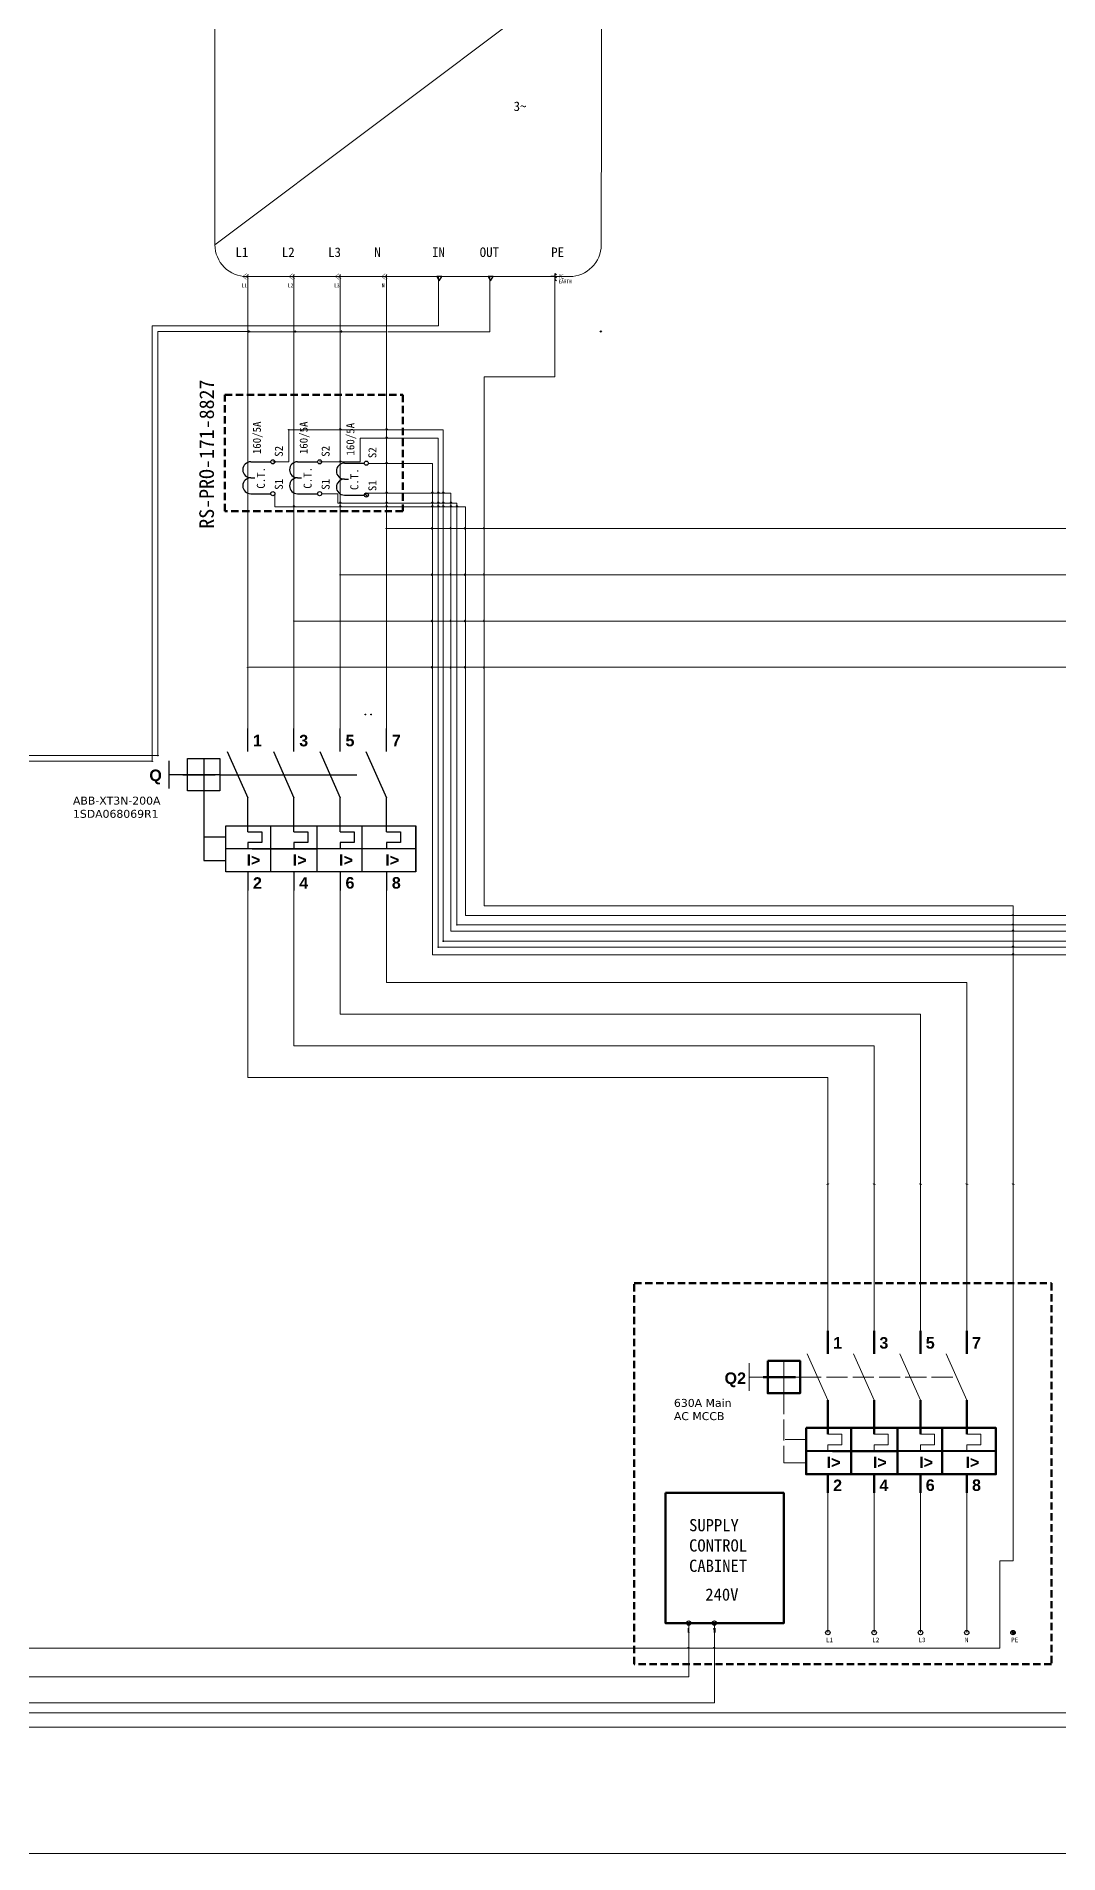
# Model space of a CAD drawing. Header units: millimetres. Extents: x 139 to 1361, y -140 to 1049.
# Drawn here: x 442.1 to 651.9, y 116.8 to 489.7 of the extents above; entities that cross this region are included whole.
import ezdxf
from ezdxf.enums import TextEntityAlignment as Align

# ---------------------------------------------------------------- set-up
doc = ezdxf.new("R2010")
doc.units = ezdxf.units.MM
doc.header["$LTSCALE"] = 12
doc.linetypes.add('ACAD_ISO02W100', pattern=[15, 12, -3])
doc.linetypes.add('HIDDEN2', pattern=[0.1875, 0.125, -0.0625])
for name, color, linetype in [('DESC', 1, 'Continuous'), ('DISCONTINUA', 7, 'ACAD_ISO02W100'), ('GRN_12AWG', 3, 'Continuous'), ('LOCBOX', 92, 'HIDDEN2'), ('MISC', 2, 'Continuous'), ('PFV', 7, 'Continuous'), ('RED_10AWG', 1, 'Continuous'), ('RED_12AWG', 1, 'Continuous'), ('RED_2.5mm^2', 1, 'Continuous'), ('RED_4AWG', 1, 'Continuous'), ('REGEN_LINE', 4, 'Continuous'), ('SYMS', 7, 'Continuous'), ('TAGS', 51, 'Continuous'), ('TERMS', 4, 'Continuous'), ('VIO_1.5mm^2', 190, 'Continuous'), ('WHT_0.5mm^2', 7, 'Continuous')]:
    doc.layers.add(name, color=color, linetype=linetype)
doc.styles.get("Standard").update_dxf_attribs({"font": ''})
doc.styles.add('TRINIDAD', font='')
doc.styles.add('WD', font='')
doc.styles.get('Standard').set_extended_font_data('SimHei')
doc.styles.get('TRINIDAD').set_extended_font_data('Arial')
doc.styles.get('WD').set_extended_font_data('SimHei')

# ---------------------------------------------------------------- blocks, each defined once
blk = doc.blocks.new('VT0_05')
blk.add_lwpolyline([(0.081, -0.063), (0, 0.078), (-0.081, -0.063)], close=True)
at = {"style": 'WD', "flags": 1}
for tag, p in [('X4TERM01', (-0.045, 0)), ('X2TERM01', (0, 0.078)), ('X1TERM01', (0.045, 0)), ('X8TERM01', (0, -0.063))]:
    blk.add_attdef(tag, p, '', height=0.01, dxfattribs=at)
blk = doc.blocks.new('HGND1')
for p, q in [((0.125, 0), (0, 0)), ((0.125, 0.09375), (0.125, -0.09375)), ((0.125, 0.09375), (0.1875, 0.0625)), ((0.125, 0), (0.1875, -0.03125)), ((0.125, -0.09375), (0.1875, -0.125))]:
    blk.add_line(p, q)
at = {"style": 'WD', "flags": 1}
for tag in ['ASSYCODE', 'X4TERM01', 'CAT', 'MFG', 'FAMILY']:
    blk.add_attdef(tag, (0, 0), '', height=0.01, dxfattribs=at)
at = {"style": 'WD', "width": 0.8}
for tag, p in [('TAG1', (0.25, 0)), ('INST', (0.25, 0.3125)), ('LOC', (0.25, 0.15625)), ('DESC1', (0.25, -0.15625)), ('DESC2', (0.25, -0.3125))]:
    blk.add_attdef(tag, text='', height=0.125, dxfattribs=at).set_placement(p, align=Align.MIDDLE_LEFT)
blk = doc.blocks.new('HC01PJ_1-')
blk.add_line((0.031, 0), (0.094, 0))
for points in [[(0.062, -0.094, 0.0125, 0.0125, 0), (-0.063, 0, 0.0125, 0.0125, 0), (0.062, 0.094, 0, 0, 0)], [(0.125, 0.062, 0.0125, 0.0125, 0), (0.031, 0, 0.0125, 0.0125, 0), (0.125, -0.063, 0, 0, 0)]]:
    blk.add_lwpolyline(points, format="xyseb")
at = {"style": 'WD', "width": 0.85}
for tag, p in [('INST', (-0.012, 0.467)), ('TAG1', (-0.01, 0.125)), ('LOC', (-0.012, 0.295)), ('DESC1', (-0.01, -0.344)), ('DESC2', (-0.01, -0.516)), ('DESC3', (-0.01, -0.687))]:
    blk.add_attdef(tag, text='', height=0.125, dxfattribs=at).set_placement(p, align=Align.CENTER)
at = {"style": 'WD', "flags": 9}
blk.add_attdef('WDTYPE', text='', height=0.01, dxfattribs=at).set_placement((-0.221, 0.075), align=Align.RIGHT)
at = {"style": 'WD'}
for tag, p, flags in [('X4TERMDESC01', (-0.094, 0.031), 1), ('X1TERMDESC02', (0.125, 0.031), 1), ('FAMILY', (0.206, 0.131), 9)]:
    blk.add_attdef(tag, p, '', height=0.01, dxfattribs=dict(at, flags=flags))
at = {"color": 7, "style": 'WD', "flags": 1}
for tag, p in [('X4TERM01', (-0.063, 0)), ('X1TERM02', (0.094, 0))]:
    blk.add_attdef(tag, p, '', height=0.0125, dxfattribs=at)
at = {"style": 'WD'}
for tag, p in [('X2LINK', (0, 0.094)), ('X8LINK', (0, -0.094))]:
    blk.add_attdef(tag, p, '', height=0.01, dxfattribs=at)
at = {"linetype": 'Continuous', "style": 'WD', "flags": 9}
for tag, p in [('ASSYCODE', (0.219, 0.062)), ('MFG', (0.228, 0.089)), ('CAT', (0.23, 0.108))]:
    blk.add_attdef(tag, text='', height=0.01, dxfattribs=at).set_placement(p, align=Align.CENTER)
at = {"linetype": 'Continuous', "style": 'WD', "flags": 8}
blk.add_attdef('TERM01', text='', height=0.125, dxfattribs=at).set_placement((-0.104, -0.031), align=Align.TOP_RIGHT)
blk.add_attdef('TERM02', text='', height=0.125, dxfattribs=at).set_placement((0.146, -0.031), align=Align.TOP_LEFT)
blk = doc.blocks.new('SUN2000-110KTL-M2')
at = {"color": 7, "lineweight": 9}
blk.add_line((-0.42, 4.586), (-12.629, -4.588), dxfattribs=at)
blk.add_lwpolyline([(-5.552, -5.588), (-11.629, -5.588, -0.414214), (-12.629, -4.588), (-12.629, 4.588, -0.414214), (-11.629, 5.588), (-1.42, 5.588, -0.414699), (-0.42, 4.586), (-0.436, -4.589, -0.413728), (-1.436, -5.588), (-11.598, -5.588)], format="xyb", dxfattribs=at)
at = {"layer": 'SYMS', "color": 7, "lineweight": 9}
for p in [(-11.062, 5.588), (-10.684, 5.588), (-10.306, 5.588), (-9.929, 5.588), (-8.817, 5.588), (-8.439, 5.588), (-8.061, 5.588), (-7.684, 5.588), (-6.572, 5.588), (-6.194, 5.588), (-5.816, 5.588), (-5.439, 5.588), (-4.327, 5.588), (-3.949, 5.588), (-3.571, 5.588), (-3.194, 5.588)]:
    blk.add_blockref('HC01PJ_1-', p, dxfattribs=at)
ref = blk.add_blockref('HC01PJ_1-', (-11.692, -5.588), dxfattribs=at)
ref.add_attrib('DESC1', 'L1', dxfattribs={"layer": 'DESC', "height": 0.125, "style": 'WD', "width": 0.85}).set_placement((-11.703, -5.931), align=Align.CENTER)
ref = blk.add_blockref('HC01PJ_1-', (-10.231, -5.588), dxfattribs=at)
ref.add_attrib('DESC1', 'L2', dxfattribs={"layer": 'DESC', "height": 0.125, "style": 'WD', "width": 0.85}).set_placement((-10.241, -5.931), align=Align.CENTER)
ref = blk.add_blockref('HC01PJ_1-', (-8.77, -5.588), dxfattribs=at)
ref.add_attrib('DESC1', 'L3', dxfattribs={"layer": 'DESC', "height": 0.125, "style": 'WD', "width": 0.85}).set_placement((-8.78, -5.931), align=Align.CENTER)
ref = blk.add_blockref('HC01PJ_1-', (-7.309, -5.588), dxfattribs=at)
ref.add_attrib('DESC1', 'N', dxfattribs={"layer": 'DESC', "height": 0.125, "style": 'WD', "width": 0.85}).set_placement((-7.319, -5.931), align=Align.CENTER)
at = {"layer": 'SYMS', "color": 7, "lineweight": 9, "rotation": 180}
for p in [(-5.548, -5.65), (-3.925, -5.65)]:
    blk.add_blockref('VT0_05', p, dxfattribs=at)
at = {"layer": 'SYMS', "color": 7, "lineweight": 9}
ref = blk.add_blockref('HGND1', (-2.029, -5.588), dxfattribs=at)
ref.add_attrib('TAG1', 'PE', dxfattribs={"layer": 'TAGS', "height": 0.125, "style": 'WD', "width": 0.8}).set_placement((-1.779, -5.588), align=Align.MIDDLE_LEFT)
ref.add_attrib('DESC1', 'EARTH', dxfattribs={"layer": 'DESC', "height": 0.125, "style": 'WD', "width": 0.8}).set_placement((-1.779, -5.744), align=Align.MIDDLE_LEFT)
at = {"color": 7, "lineweight": 9, "attachment_point": 1}
for s, width, insert, char_height in [('++--', 0.94602, (-11.202, 5.424), 0.4), ('++--', 0.94602, (-8.952, 5.424), 0.4), ('++--', 0.94602, (-6.702, 5.424), 0.4), ('++--', 0.94602, (-4.452, 5.424), 0.4), ('MPPT 1', 1.35859, (-10.922, 4.568), 0.2012), ('MPPT 2', 1.35859, (-8.672, 4.568), 0.2012), ('MPPT 3', 1.35859, (-6.422, 4.568), 0.2012), ('MPPT 4', 1.35859, (-4.172, 4.568), 0.2012), ('3~', 4.25517, (-3.201, -0.064), 0.3), ('L1', 4.25517, (-11.982, -4.67), 0.3), ('L2', 4.25517, (-10.52, -4.67), 0.3), ('L3', 4.25517, (-9.059, -4.67), 0.3), ('N', 4.25517, (-7.598, -4.67), 0.3), ('IN', 4.25517, (-5.778, -4.67), 0.3), ('OUT', 4.25517, (-4.272, -4.67), 0.3), ('PE', 4.25517, (-2.015, -4.67), 0.3)]:
    blk.add_mtext_dynamic_manual_height_columns(s, width=width, gutter_width=0.325, heights=[0], dxfattribs=dict(at, insert=insert, char_height=char_height))
at = {"color": 7, "lineweight": 9, "char_height": 0.1, "attachment_point": 1, "rotation": 90}
for s, insert in [('{\\fYu Gothic Medium|b0|i0|c0|p34;PV1}', (-11.109, 4.713)), ('{\\fYu Gothic Medium|b0|i0|c0|p34;PV2}', (-10.678, 4.722)), ('{\\fYu Gothic Medium|b0|i0|c0|p34;PV1}', (-10.279, 4.727)), ('{\\fYu Gothic Medium|b0|i0|c0|p34;PV2}', (-9.897, 4.731)), ('{\\fYu Gothic Medium|b0|i0|c0|p34;PV3}', (-8.859, 4.713)), ('{\\fYu Gothic Medium|b0|i0|c0|p34;PV4}', (-8.428, 4.722)), ('{\\fYu Gothic Medium|b0|i0|c0|p34;PV3}', (-8.029, 4.727)), ('{\\fYu Gothic Medium|b0|i0|c0|p34;PV4}', (-7.647, 4.731)), ('{\\fYu Gothic Medium|b0|i0|c0|p34;PV5}', (-6.609, 4.713)), ('{\\fYu Gothic Medium|b0|i0|c0|p34;PV6}', (-6.178, 4.722)), ('{\\fYu Gothic Medium|b0|i0|c0|p34;PV5}', (-5.779, 4.727)), ('{\\fYu Gothic Medium|b0|i0|c0|p34;PV6}', (-5.397, 4.731)), ('{\\fYu Gothic Medium|b0|i0|c0|p34;PV7}', (-4.359, 4.713)), ('{\\fYu Gothic Medium|b0|i0|c0|p34;PV8}', (-3.928, 4.722)), ('{\\fYu Gothic Medium|b0|i0|c0|p34;PV7}', (-3.529, 4.727)), ('{\\fYu Gothic Medium|b0|i0|c0|p34;PV8}', (-3.147, 4.731))]:
    blk.add_mtext_dynamic_manual_height_columns(s, width=0.38017, gutter_width=0.325, heights=[0], dxfattribs=dict(at, insert=insert))
at = {"insert": (-23.007, 3.073), "char_height": 0.7, "attachment_point": 1}
blk.add_mtext_dynamic_manual_height_columns('{\\fVerdana|b0|i0|c0|p34;\\C242;\\c2564301;SUN2000-50KTL-M3}', width=4.52946, gutter_width=12.5, heights=[0], dxfattribs=at)
blk = doc.blocks.new('ABB-XT3N-Series Modled Case Circuit Breaker')
at = {"layer": 'DISCONTINUA', "color": 7, "linetype": 'ACAD_ISO02W100', "ltscale": 0.03}
for p, q in [((1.607, -0.438), (6.541, -0.438)), ((1.096, -0.95), (1.096, -3.142)), ((1.797, -2.411), (1.096, -2.411)), ((1.096, -3.142), (1.797, -3.142))]:
    blk.add_line(p, q, dxfattribs=at)
at = {"layer": 'PFV', "color": 7}
for points in [[(2.484, 0.438, 0), (2.484, 1.023, 0)], [(2.484, 0.292, 0), (2.484, 1.023, 0)], [(3.945, 0.438, 0), (3.945, 1.023, 0)], [(5.407, 0.438, 0), (5.407, 1.023, 0)], [(6.868, 0.438, 0), (6.868, 1.023, 0)], [(0.438, -0.438, 0), (0.877, -0.438, 0)], [(0.877, -0.438, 0), (1.461, -0.438, 0)], [(2.63, -2.776, 0), (3.215, -2.776, 0)], [(3.215, -2.776, 0), (3.945, -2.776, 0)], [(3.945, -2.776, 0), (4.676, -2.776, 0)]]:
    blk.add_polyline3d(points, dxfattribs=at)
at = {"layer": 'REGEN_LINE', "color": 7, "linetype": 'Continuous'}
for p, q in [((0, 0), (0, -0.877)), ((1.096, 0.073), (1.096, -0.95)), ((1.835, 0.292), (2.484, -1.169)), ((3.296, 0.292), (3.945, -1.169)), ((4.757, 0.292), (5.407, -1.169)), ((6.218, 0.292), (6.868, -1.169)), ((1.607, -0.438), (0, -0.438)), ((2.484, -2.245), (2.926, -2.245)), ((2.926, -2.245), (2.926, -2.577)), ((3.945, -2.245), (4.387, -2.245)), ((4.387, -2.245), (4.387, -2.577)), ((5.407, -2.245), (5.848, -2.245)), ((5.848, -2.245), (5.848, -2.577)), ((6.868, -2.245), (7.309, -2.245)), ((7.309, -2.245), (7.309, -2.577)), ((2.926, -2.577), (2.484, -2.577)), ((2.484, -2.577), (2.484, -2.776)), ((4.387, -2.577), (3.945, -2.577)), ((3.945, -2.577), (3.945, -2.776)), ((5.848, -2.577), (5.407, -2.577)), ((5.407, -2.577), (5.407, -2.776)), ((7.309, -2.577), (6.868, -2.577)), ((6.868, -2.577), (6.868, -2.776))]:
    blk.add_line(p, q, dxfattribs=at)
for points in [[(0.585, 0.073), (1.607, 0.073), (1.607, -0.95), (0.585, -0.95)], [(1.797, -2.046), (7.788, -2.046), (7.788, -2.765), (1.797, -2.776)], [(1.797, -2.776), (7.788, -2.765), (7.788, -3.507), (1.797, -3.507)]]:
    blk.add_lwpolyline(points, close=True, dxfattribs=at)
for points in [[(2.484, 0.292, 0), (2.484, 1.023, 0)], [(3.945, 0.292, 0), (3.945, 1.023, 0)], [(5.407, 0.292, 0), (5.407, 1.023, 0)], [(6.868, 0.292, 0), (6.868, 1.023, 0)], [(2.484, -2.245, 0), (2.484, -1.169, 0)], [(3.945, -2.245, 0), (3.945, -1.169, 0)], [(5.407, -2.245, 0), (5.407, -1.169, 0)], [(6.868, -2.245, 0), (6.868, -1.169, 0)], [(3.215, -3.507, 0), (3.215, -2.046, 0)], [(4.676, -3.507, 0), (4.676, -2.046, 0)], [(6.094, -3.507, 0), (6.094, -2.046, 0)], [(7.788, -3.507, 0), (7.788, -2.046, 0)], [(2.484, -3.507, 0), (2.484, -4.091, 0)], [(3.945, -3.507, 0), (3.945, -4.091, 0)], [(5.407, -3.507, 0), (5.407, -4.091, 0)], [(6.868, -3.507, 0), (6.868, -4.091, 0)]]:
    blk.add_polyline3d(points, dxfattribs=at)
at = {"color": 7, "char_height": 0.36384, "width": 295.19434, "style": 'TRINIDAD'}
for s, insert, attachment_point in [('{\\fArial|b1|i0|c0|p34;1}', (2.65, 0.822), 1), ('{\\fArial|b1|i0|c0|p34;3}', (4.111, 0.822), 1), ('{\\fArial|b1|i0|c0|p34;5}', (5.572, 0.822), 1), ('{\\fArial|b1|i0|c0|p34;7}', (7.034, 0.822), 1), ('{\\fArial|b1|i0|c0|p34;Q}', (-0.621, -0.275), 1), ('{\\fArial|b1|i0|c0|p34;I>}', (2.445, -2.947), 1), ('{\\fArial|b1|i0|c0|p34;I>}', (3.906, -2.947), 1), ('{\\fArial|b1|i0|c0|p34;I>}', (5.368, -2.947), 1), ('{\\fArial|b1|i0|c0|p34;I>}', (6.829, -2.947), 1), ('{\\fArial|b1|i0|c0|p34;2}', (2.65, -4.037), 7), ('{\\fArial|b1|i0|c0|p34;4}', (4.111, -4.037), 7), ('{\\fArial|b1|i0|c0|p34;6}', (5.572, -4.037), 7), ('{\\fArial|b1|i0|c0|p34;8}', (7.034, -4.037), 7)]:
    blk.add_mtext(s, dxfattribs=dict(at, insert=insert, attachment_point=attachment_point))
at = {"insert": (-3.031, -1.13), "char_height": 0.25, "attachment_point": 1}
blk.add_mtext_dynamic_manual_height_columns('{\\fVerdana|b0|i0|c0|p34;\\C242;\\c2564301;ABB-XT3N-200A^J1SDA068069R1}', width=3.16583, gutter_width=0.325, heights=[0], dxfattribs=at)
blk = doc.blocks.new('HT0_02')
blk.add_circle((0, 0), 0.0699)
at = {"style": 'WD', "flags": 1}
for tag, p in [('X4TERM01', (-0.07, 0)), ('X2TERM01', (0, 0.07)), ('X1TERM01', (0.07, 0)), ('X8TERM01', (0, -0.07))]:
    blk.add_attdef(tag, p, '', height=0.01, dxfattribs=at)
blk = doc.blocks.new('WDDOT')
for radius in [0.03, 0.0187, 0.00929]:
    blk.add_circle((0, 0), radius)
blk = doc.blocks.new('HXF1CT')
for p, q in [((-0.25, 0.344), (-0.25, 0.032)), ((0, 0.344), (0, 0.281)), ((0.25, 0.344), (0.25, 0.032))]:
    blk.add_line(p, q)
for centre in [(-0.249, 0), (0.249, 0)]:
    blk.add_circle(centre, 0.0322)
for centre in [(-0.125, 0.344), (0.125, 0.344)]:
    blk.add_arc(centre, 0.125, 0, 180)
at = {"style": 'WD', "width": 0.7}
for tag, p in [('INST', (-0.388, 0.577)), ('DESC1', (-0.388, 0.252)), ('LOC', (-0.388, 0.408)), ('DESC2', (-0.388, 0.095))]:
    blk.add_attdef(tag, text='', height=0.125, dxfattribs=at).set_placement(p, align=Align.RIGHT)
at = {"style": 'WD'}
blk.add_attdef('TAG1', (0.368, 0.188), '', height=0.125, dxfattribs=at)
for tag, p, height, flags in [('X4TERM01', (-0.281, 0), 0.0125, 1), ('X1TERM02', (0.281, 0), 0.0125, 1), ('FAMILY', (0.304, 0.191), 0.01, 9), ('X8TERM01', (-0.249, -0.032), 0.0125, 1), ('X8TERM02', (0.249, -0.032), 0.0125, 1)]:
    blk.add_attdef(tag, p, '', height=height, dxfattribs=dict(at, flags=flags))
blk.add_attdef('TYPE', text='', height=0.125, dxfattribs=at).set_placement((0, 0.125), align=Align.CENTER)
at = {"linetype": 'Continuous', "style": 'WD', "flags": 9}
for tag, p in [('ASSYCODE', (0.328, 0.125)), ('MFG', (0.327, 0.143)), ('CAT', (0.329, 0.162))]:
    blk.add_attdef(tag, text='', height=0.01, dxfattribs=at).set_placement(p, align=Align.CENTER)
at = {"style": 'WD', "width": 0.7}
blk.add_attdef('RATING1', (0.368, 0.031), '', height=0.125, dxfattribs=at)
at = {"linetype": 'Continuous', "style": 'WD', "flags": 8}
for tag, p in [('TERM01', (-0.188, -0.031)), ('TERM02', (0.328, -0.031))]:
    blk.add_attdef(tag, text='', height=0.125, dxfattribs=at).set_placement(p, align=Align.TOP_LEFT)

msp = doc.modelspace()

# ---------------------------------------------------------------- linework, layer by layer
at = {"lineweight": 90}
msp.add_lwpolyline([(571.25, 190.82), (595.48, 190.82), (595.48, 164.07), (571.25, 164.07)], close=True, dxfattribs=at)
at = {"layer": 'DISCONTINUA', "color": 7, "linetype": 'ACAD_ISO02W100', "lineweight": 13, "ltscale": 0.03}
for p, q in [((598.85, 214.58), (630.93, 214.58)), ((595.52, 211.26), (595.52, 197)), ((600.08, 201.76), (595.52, 201.76)), ((595.52, 197), (600.08, 197))]:
    msp.add_line(p, q, dxfattribs=at)
at = {"layer": 'GRN_12AWG', "lineweight": 13}
for p, q in [((548.49, 440.35), (548.49, 419.9)), ((548.49, 419.9), (534, 419.9)), ((534, 419.9), (534, 388.85)), ((534, 388.65), (534, 379.35)), ((534, 379.15), (534, 369.85)), ((534, 369.65), (534, 360.35)), ((534, 360.15), (534, 311.33)), ((534, 311.33), (534.95, 311.33)), ((534.95, 311.33), (642.56, 311.33)), ((642.56, 311.33), (642.56, 176.84)), ((639.87, 158.94), (639.87, 176.84)), ((639.87, 176.84), (642.56, 176.84)), ((642.56, 162.14), (642.56, 161.69)), ((575.89, 158.94), (433.43, 158.94)), ((581.15, 158.94), (576.09, 158.94)), ((639.54, 158.94), (581.35, 158.94)), ((639.54, 158.94), (639.87, 158.94))]:
    msp.add_line(p, q, dxfattribs=at)
at = {"layer": 'GRN_12AWG', "lineweight": 90}
for centre, start, end in [((534, 388.75), 90, 270), ((534, 379.25), 90, 270), ((534, 369.75), 90, 270), ((534, 360.25), 90, 270), ((575.99, 158.94), 0, 180), ((581.25, 158.94), 0, 180)]:
    msp.add_arc(centre, 0.1, start, end, dxfattribs=at)
at = {"layer": 'LOCBOX', "color": 5, "lineweight": 90}
for points in [[(480.76, 416.16), (517.32, 416.16), (517.32, 392.32), (480.76, 392.32)], [(564.78, 233.87), (650.45, 233.87), (650.45, 155.66), (564.78, 155.66)]]:
    msp.add_lwpolyline(points, close=True, dxfattribs=at)
at = {"layer": 'PFV', "color": 7, "lineweight": 90}
for points in [[(604.55, 220.29, 0), (604.55, 224.09, 0)], [(604.55, 219.34, 0), (604.55, 224.09, 0)], [(614.05, 220.29, 0), (614.05, 224.09, 0)], [(623.56, 220.29, 0), (623.56, 224.09, 0)], [(633.06, 220.29, 0), (633.06, 224.09, 0)], [(591.25, 214.58, 0), (594.1, 214.58, 0)], [(594.1, 214.58, 0), (597.9, 214.58, 0)], [(605.5, 199.38, 0), (609.3, 199.38, 0)], [(609.3, 199.38, 0), (614.05, 199.38, 0)], [(614.05, 199.38, 0), (618.81, 199.38, 0)]]:
    msp.add_polyline3d(points, dxfattribs=at)
at = {"layer": 'RED_10AWG', "lineweight": 90}
for centre in [(604.55, 254.09), (614.05, 254.09), (623.56, 254.09), (633.06, 254.09), (642.56, 254.09)]:
    msp.add_arc(centre, 0.1, 0, 180, dxfattribs=at)
at = {"layer": 'RED_12AWG', "lineweight": 13}
for p, q in [((485.45, 440.86), (485.45, 347.7)), ((494.95, 440.86), (494.95, 347.7)), ((504.45, 440.86), (504.45, 347.7)), ((513.95, 440.86), (513.95, 347.7)), ((485.45, 314.45), (485.45, 276.03)), ((494.95, 314.45), (494.95, 282.54)), ((504.45, 314.45), (504.45, 289.04)), ((513.95, 314.45), (513.95, 295.54)), ((513.95, 295.54), (633.06, 295.54)), ((633.06, 295.54), (633.06, 224.09)), ((504.45, 289.04), (623.56, 289.04)), ((623.56, 289.04), (623.56, 224.09)), ((494.95, 282.54), (614.05, 282.54)), ((614.05, 282.54), (614.05, 224.09)), ((485.45, 276.03), (604.55, 276.03)), ((604.55, 276.03), (604.55, 224.09))]:
    msp.add_line(p, q, dxfattribs=at)
at = {"layer": 'RED_2.5mm^2', "lineweight": 13}
for p, q in [((513.95, 388.75), (582.57, 388.75)), ((582.57, 388.75), (700.71, 388.75)), ((504.39, 379.25), (582.57, 379.25)), ((582.57, 379.25), (691.21, 379.25)), ((494.95, 369.75), (582.57, 369.75)), ((582.57, 369.75), (681.71, 369.75)), ((485.65, 360.25), (582.57, 360.25)), ((582.57, 360.25), (672.86, 360.25)), ((575.91, 164.47), (575.91, 164.54)), ((575.99, 164.54), (575.99, 164.54)), ((581.27, 164.47), (581.27, 164.54)), ((575.99, 153.05), (575.99, 163.64)), ((581.25, 147.69), (581.25, 163.64)), ((537.15, 153.05), (424.72, 153.05)), ((537.15, 153.05), (575.99, 153.05)), ((537.15, 147.69), (430.08, 147.69)), ((537.15, 147.69), (581.25, 147.69))]:
    msp.add_line(p, q, dxfattribs=at)
at = {"layer": 'RED_4AWG', "lineweight": 13}
for p, q in [((604.55, 190.83), (604.55, 162.14)), ((614.05, 190.83), (614.05, 162.14)), ((623.56, 190.83), (623.56, 162.14)), ((633.06, 190.83), (633.06, 162.14)), ((422.83, 145.68), (662.37, 145.68)), ((420.66, 142.71), (664.54, 142.71)), ((302.31, 116.77), (666.58, 116.77))]:
    msp.add_line(p, q, dxfattribs=at)
at = {"layer": 'REGEN_LINE', "color": 7, "linetype": 'Continuous', "lineweight": 13}
for p, q in [((588.4, 217.44), (588.4, 211.73)), ((595.52, 217.91), (595.52, 211.26)), ((600.33, 219.34), (604.55, 209.83)), ((609.83, 219.34), (614.05, 209.83)), ((619.33, 219.34), (623.56, 209.83)), ((628.84, 219.34), (633.06, 209.83)), ((598.85, 214.58), (588.4, 214.58)), ((604.55, 202.84), (607.42, 202.84)), ((607.42, 202.84), (607.42, 200.68)), ((614.05, 202.84), (616.93, 202.84)), ((616.93, 202.84), (616.93, 200.68)), ((623.56, 202.84), (626.43, 202.84)), ((626.43, 202.84), (626.43, 200.68)), ((633.06, 202.84), (635.93, 202.84)), ((635.93, 202.84), (635.93, 200.68)), ((607.42, 200.68), (604.55, 200.68)), ((604.55, 200.68), (604.55, 199.38)), ((616.93, 200.68), (614.05, 200.68)), ((614.05, 200.68), (614.05, 199.38)), ((626.43, 200.68), (623.56, 200.68)), ((623.56, 200.68), (623.56, 199.38)), ((635.93, 200.68), (633.06, 200.68)), ((633.06, 200.68), (633.06, 199.38))]:
    msp.add_line(p, q, dxfattribs=at)
at = {"layer": 'REGEN_LINE', "color": 7, "linetype": 'Continuous', "lineweight": 90}
for points in [[(592.2, 217.91), (598.85, 217.91), (598.85, 211.26), (592.2, 211.26)], [(600.08, 204.13), (639.04, 204.13), (639.04, 199.45), (600.08, 199.38)], [(600.08, 199.38), (639.04, 199.45), (639.04, 194.63), (600.08, 194.63)]]:
    msp.add_lwpolyline(points, close=True, dxfattribs=at)
for points in [[(604.55, 219.34, 0), (604.55, 224.09, 0)], [(614.05, 219.34, 0), (614.05, 224.09, 0)], [(623.56, 219.34, 0), (623.56, 224.09, 0)], [(633.06, 219.34, 0), (633.06, 224.09, 0)], [(604.55, 202.84, 0), (604.55, 209.83, 0)], [(614.05, 202.84, 0), (614.05, 209.83, 0)], [(623.56, 202.84, 0), (623.56, 209.83, 0)], [(633.06, 202.84, 0), (633.06, 209.83, 0)], [(609.3, 194.63, 0), (609.3, 204.13, 0)], [(618.81, 194.63, 0), (618.81, 204.13, 0)], [(628.03, 194.63, 0), (628.03, 204.13, 0)], [(639.04, 194.63, 0), (639.04, 204.13, 0)], [(604.55, 194.63, 0), (604.55, 190.83, 0)], [(614.05, 194.63, 0), (614.05, 190.83, 0)], [(623.56, 194.63, 0), (623.56, 190.83, 0)], [(633.06, 194.63, 0), (633.06, 190.83, 0)]]:
    msp.add_polyline3d(points, dxfattribs=at)
at = {"layer": 'VIO_1.5mm^2', "lineweight": 13}
for p, q in [((493.89, 402.42), (493.89, 409)), ((493.89, 409), (504.35, 409)), ((504.55, 409), (513.85, 409)), ((508.56, 402.42), (508.56, 407.29)), ((508.56, 407.29), (513.85, 407.29)), ((514.05, 409), (525.6, 409)), ((514.05, 407.29), (524.58, 407.29)), ((524.58, 407.29), (524.58, 302.82)), ((525.6, 409), (525.6, 304.02)), ((490.61, 402.42), (493.89, 402.42)), ((500.21, 402.42), (504.35, 402.42)), ((504.55, 402.42), (508.56, 402.42)), ((510.23, 402.11), (513.85, 402.11)), ((514.05, 402.11), (523.37, 402.11)), ((523.37, 402.11), (523.37, 388.85)), ((491, 395.88), (491, 393.2)), ((500.63, 395.88), (503.59, 395.88)), ((503.59, 395.88), (503.93, 395.88)), ((503.93, 395.88), (503.93, 393.97)), ((513.85, 396.01), (509.64, 396.01)), ((509.64, 396.01), (509.64, 395.61)), ((509.81, 395.6), (509.81, 395.6)), ((523.27, 396.01), (514.05, 396.01)), ((524.48, 396.01), (523.47, 396.01)), ((525.5, 396.01), (524.68, 396.01)), ((527.17, 396.01), (525.7, 396.01)), ((527.17, 396.01), (527.17, 388.85)), ((491, 393.2), (494.85, 393.2)), ((495.05, 393.2), (504.35, 393.2)), ((503.93, 393.97), (504.35, 393.97)), ((504.55, 393.97), (513.85, 393.97)), ((504.55, 393.2), (513.85, 393.2)), ((510.15, 395.35), (509.81, 395.35)), ((514.05, 393.97), (523.27, 393.97)), ((514.05, 393.2), (523.27, 393.2)), ((523.47, 393.97), (524.48, 393.97)), ((523.47, 393.2), (524.48, 393.2)), ((524.68, 393.97), (525.5, 393.97)), ((524.68, 393.2), (525.5, 393.2)), ((525.7, 393.97), (527.07, 393.97)), ((525.7, 393.2), (527.07, 393.2)), ((527.27, 393.97), (528.08, 393.97)), ((527.27, 393.2), (528.31, 393.2)), ((528.08, 393.97), (528.41, 393.97)), ((528.41, 393.97), (528.41, 307.37)), ((528.51, 393.2), (530.13, 393.2)), ((530.13, 393.2), (530.13, 388.85)), ((523.37, 388.65), (523.37, 379.35)), ((527.17, 388.65), (527.17, 379.35)), ((530.13, 388.65), (530.13, 379.35)), ((523.37, 379.15), (523.37, 369.85)), ((527.17, 379.15), (527.17, 369.85)), ((530.13, 379.15), (530.13, 369.85)), ((523.37, 369.65), (523.37, 360.35)), ((527.17, 369.65), (527.17, 360.35)), ((530.13, 369.65), (530.13, 360.35)), ((523.37, 360.15), (523.37, 301.27)), ((527.17, 360.15), (527.17, 306.12)), ((530.13, 360.15), (530.13, 309.28)), ((527.17, 306.12), (642.46, 306.12)), ((528.47, 307.37), (642.46, 307.37)), ((530.13, 309.28), (642.46, 309.28)), ((642.66, 309.28), (769.06, 309.28)), ((642.66, 307.37), (770.59, 307.37)), ((642.66, 306.12), (772.26, 306.12)), ((524.58, 302.82), (642.46, 302.82)), ((525.66, 304.02), (830.74, 304.02)), ((642.66, 302.82), (817.34, 302.82)), ((523.37, 301.27), (642.46, 301.27)), ((642.66, 301.27), (817.44, 301.27))]:
    msp.add_line(p, q, dxfattribs=at)
at = {"layer": 'VIO_1.5mm^2', "lineweight": 90}
for centre, start, end in [((504.45, 409), 0, 180), ((513.95, 409), 0, 180), ((513.95, 407.29), 0, 180), ((504.45, 402.42), 0, 180), ((513.95, 402.11), 0, 180), ((513.95, 396.01), 0, 180), ((523.37, 396.01), 0, 180), ((524.58, 396.01), 0, 180), ((525.6, 396.01), 0, 180), ((494.95, 393.2), 0, 180), ((504.45, 393.97), 0, 180), ((504.45, 393.2), 0, 180), ((513.95, 393.97), 0, 180), ((513.95, 393.2), 0, 180), ((523.37, 393.97), 0, 180), ((523.37, 393.2), 0, 180), ((524.58, 393.97), 0, 180), ((524.58, 393.2), 0, 180), ((525.6, 393.97), 0, 180), ((525.6, 393.2), 0, 180), ((527.17, 393.97), 0, 180), ((527.17, 393.2), 0, 180), ((528.41, 393.2), 0, 180), ((523.37, 388.75), 90, 270), ((527.17, 388.75), 90, 270), ((530.13, 388.75), 90, 270), ((523.37, 379.25), 90, 270), ((527.17, 379.25), 90, 270), ((530.13, 379.25), 90, 270), ((523.37, 369.75), 90, 270), ((527.17, 369.75), 90, 270), ((530.13, 369.75), 90, 270), ((523.37, 360.25), 90, 270), ((527.17, 360.25), 90, 270), ((530.13, 360.25), 90, 270), ((642.56, 309.28), 0, 180), ((642.56, 307.37), 0, 180), ((642.56, 306.12), 0, 180), ((642.56, 302.82), 0, 180), ((642.56, 301.27), 0, 180)]:
    msp.add_arc(centre, 0.1, start, end, dxfattribs=at)
at = {"layer": 'WHT_0.5mm^2', "lineweight": 13}
for p, q in [((524.59, 440.45), (524.59, 430.36)), ((535.15, 440.45), (535.15, 429.09)), ((485.68, 430.36), (465.84, 430.36)), ((465.84, 430.36), (465.84, 350.56)), ((485.68, 429.19), (467.01, 429.19)), ((467.01, 429.19), (467.01, 350.56)), ((494.85, 430.36), (485.55, 430.36)), ((495.09, 429.09), (485.79, 429.09)), ((504.35, 430.36), (495.05, 430.36)), ((504.6, 429.09), (495.29, 429.09)), ((513.85, 430.36), (504.55, 430.36)), ((514.1, 429.09), (504.8, 429.09)), ((524.59, 430.36), (514.05, 430.36)), ((535.15, 429.09), (514.3, 429.09)), ((465.84, 350.56), (465.84, 340.96)), ((467.01, 350.56), (467.01, 342.13)), ((467.01, 342.13), (343.86, 342.13)), ((465.84, 340.96), (343.86, 340.96))]:
    msp.add_line(p, q, dxfattribs=at)
at = {"layer": 'WHT_0.5mm^2', "lineweight": 90}
for centre in [(485.69, 429.09), (495.19, 429.09), (504.7, 429.09), (557.97, 429.09)]:
    msp.add_arc(centre, 0.1, 0, 180, dxfattribs=at)

# ---------------------------------------------------------------- block references
at = {"lineweight": 5, "xscale": 6.503093813421009, "yscale": 6.503093813421009, "zscale": 6.503093813421009}
for name, p in [('SUN2000-110KTL-M2', (560.85, 476.79)), ('ABB-XT3N-Series Modled Case Circuit Breaker', (469.29, 341.05))]:
    msp.add_blockref(name, p, dxfattribs=at)
at = {"layer": 'SYMS', "lineweight": 5}
for name, p, xscale, yscale, zscale in [('WDDOT', (485.45, 430.36), 2, 2, 2), ('WDDOT', (493.89, 409), 2, 2, 2), ('WDDOT', (509.73, 396.01), 2, 2, 2), ('WDDOT', (509.81, 395.6), 2, 2, 2), ('WDDOT', (509.81, 395.6), 2, 2, 2), ('WDDOT', (513.95, 388.75), 2, 2, 2), ('WDDOT', (504.45, 379.25), 2, 2, 2), ('WDDOT', (494.95, 369.75), 2, 2, 2), ('WDDOT', (485.45, 360.25), 2, 2, 2), ('WDDOT', (509.61, 350.56), 2, 2, 2), ('WDDOT', (510.78, 350.56), 2, 2, 2), ('WDDOT', (465.84, 340.96), 2, 2, 2), ('WDDOT', (465.84, 340.96), 2, 2, 2), ('WDDOT', (467.01, 342.13), 2, 2, 2), ('WDDOT', (528.41, 307.37), 2, 2, 2), ('WDDOT', (524.58, 302.82), 2, 2, 2), ('WDDOT', (525.6, 304.02), 2, 2, 2), ('WDDOT', (525.6, 304.02), 2, 2, 2), ('WDDOT', (525.66, 304.02), 2, 2, 2), ('HT0_02', (575.99, 164.09), 6.503093813421009, 6.503093813421009, 6.503093813421009), ('HT0_02', (581.25, 164.09), 6.503093813421009, 6.503093813421009, 6.503093813421009), ('HT0_02', (604.55, 162.14), 6.503093813421009, 6.503093813421009, 6.503093813421009), ('HT0_02', (614.05, 162.14), 6.503093813421009, 6.503093813421009, 6.503093813421009), ('HT0_02', (623.56, 162.14), 6.503093813421009, 6.503093813421009, 6.503093813421009), ('HT0_02', (633.06, 162.14), 6.503093813421009, 6.503093813421009, 6.503093813421009), ('HT0_02', (642.56, 162.14), 6.503093813421009, 6.503093813421009, 6.503093813421009), ('WDDOT', (642.56, 162.14), 6.503093813421009, 6.503093813421009, 6.503093813421009)]:
    msp.add_blockref(name, p, dxfattribs=dict(at, xscale=xscale, yscale=yscale, zscale=zscale))
ref = msp.add_blockref('HXF1CT', (490.61, 399.15), dxfattribs=dict(at, xscale=13.14003901039723, yscale=13.14003901039723, zscale=13.14003901039723, rotation=89.99999999999999))
ref.add_attrib('TYPE', 'C.T.', dxfattribs={"layer": 'MISC', "color": 0, "height": 1.643, "rotation": 90, "style": 'WD'}).set_placement((488.97, 399.15), align=Align.CENTER)
ref.add_attrib('TERM01', 'S1', dxfattribs={"layer": 'TERMS', "color": 6, "linetype": 'Continuous', "height": 1.643, "rotation": 90, "style": 'WD', "flags": 8}).set_placement((491.02, 396.69), align=Align.TOP_LEFT)
ref.add_attrib('TERM02', 'S2', dxfattribs={"layer": 'TERMS', "color": 6, "linetype": 'Continuous', "height": 1.643, "rotation": 90, "style": 'WD', "flags": 8}).set_placement((491.02, 403.46), align=Align.TOP_LEFT)
ref.add_attrib('TAG1', '160/5A', (488.15, 403.99), dxfattribs={"layer": 'TAGS', "color": 6, "height": 1.643, "rotation": 90, "style": 'WD'})
ref = msp.add_blockref('HXF1CT', (500.21, 399.15), dxfattribs=dict(at, xscale=13.14003901039723, yscale=13.14003901039723, zscale=13.14003901039723, rotation=89.99999999999999))
ref.add_attrib('TYPE', 'C.T.', dxfattribs={"layer": 'MISC', "color": 0, "height": 1.643, "rotation": 90, "style": 'WD'}).set_placement((498.57, 399.15), align=Align.CENTER)
ref.add_attrib('TERM01', 'S1', dxfattribs={"layer": 'TERMS', "color": 6, "linetype": 'Continuous', "height": 1.643, "rotation": 90, "style": 'WD', "flags": 8}).set_placement((500.62, 396.69), align=Align.TOP_LEFT)
ref.add_attrib('TERM02', 'S2', dxfattribs={"layer": 'TERMS', "color": 6, "linetype": 'Continuous', "height": 1.643, "rotation": 90, "style": 'WD', "flags": 8}).set_placement((500.62, 403.46), align=Align.TOP_LEFT)
ref.add_attrib('TAG1', '160/5A', (497.75, 403.99), dxfattribs={"layer": 'TAGS', "color": 6, "height": 1.643, "rotation": 90, "style": 'WD'})
ref = msp.add_blockref('HXF1CT', (509.81, 398.87), dxfattribs=dict(at, xscale=13.14003901039723, yscale=13.14003901039723, zscale=13.14003901039723, rotation=89.99999999999999))
ref.add_attrib('TYPE', 'C.T.', dxfattribs={"layer": 'MISC', "color": 7, "height": 1.643, "rotation": 90, "style": 'WD'}).set_placement((508.16, 398.87), align=Align.CENTER)
ref.add_attrib('TERM01', 'S1', dxfattribs={"layer": 'TERMS', "color": 6, "linetype": 'Continuous', "height": 1.643, "rotation": 90, "style": 'WD', "flags": 8}).set_placement((510.22, 396.41), align=Align.TOP_LEFT)
ref.add_attrib('TERM02', 'S2', dxfattribs={"layer": 'TERMS', "color": 6, "linetype": 'Continuous', "height": 1.643, "rotation": 90, "style": 'WD', "flags": 8}).set_placement((510.22, 403.18), align=Align.TOP_LEFT)
ref.add_attrib('TAG1', '160/5A', (507.34, 403.71), dxfattribs={"layer": 'TAGS', "color": 6, "height": 1.643, "rotation": 90, "style": 'WD'})

# ---------------------------------------------------------------- texts
at = {"lineweight": 90}
for s, p in [('L', (575.6, 162.12)), ('N', (580.86, 162.12)), ('L1', (604.16, 160.17)), ('L2', (613.66, 160.17)), ('L3', (623.16, 160.17)), ('N', (632.66, 160.17)), ('PE', (642.17, 160.17))]:
    msp.add_text(s, height=0.938, dxfattribs=at).set_placement(p)
at = {"color": 7, "lineweight": 18, "char_height": 2.3661, "width": 1919.6765, "style": 'TRINIDAD'}
for s, insert, attachment_point in [('{\\fArial|b1|i0|c0|p34;1}', (605.63, 222.78), 1), ('{\\fArial|b1|i0|c0|p34;3}', (615.13, 222.78), 1), ('{\\fArial|b1|i0|c0|p34;5}', (624.64, 222.78), 1), ('{\\fArial|b1|i0|c0|p34;7}', (634.14, 222.78), 1), ('{\\fArial|b1|i0|c0|p34;Q2}', (583.34, 215.53), 1), ('{\\fArial|b1|i0|c0|p34;I>}', (604.3, 198.27), 1), ('{\\fArial|b1|i0|c0|p34;I>}', (613.8, 198.27), 1), ('{\\fArial|b1|i0|c0|p34;I>}', (623.3, 198.27), 1), ('{\\fArial|b1|i0|c0|p34;I>}', (632.81, 198.27), 1), ('{\\fArial|b1|i0|c0|p34;2}', (605.63, 191.18), 7), ('{\\fArial|b1|i0|c0|p34;4}', (615.13, 191.18), 7), ('{\\fArial|b1|i0|c0|p34;6}', (624.64, 191.18), 7), ('{\\fArial|b1|i0|c0|p34;8}', (634.14, 191.18), 7)]:
    msp.add_mtext(s, dxfattribs=dict(at, insert=insert, attachment_point=attachment_point))
at = {"lineweight": 18, "attachment_point": 1}
for s, width, gutter_width, insert, char_height in [('{\\fVerdana|b0|i0|c0|p34;\\C242;\\c2564301;630A Main AC MCCB}', 13.1279, 0.325, (572.95, 210.09), 1.6258), ('SUPPLY ^I\\PCONTROL ^I\\PCABINET', 48.168, 12.5, (576.06, 185.44), 2.5), ('240V', 7.1188, 12.5, (579.39, 171.2), 2.5)]:
    msp.add_mtext_dynamic_manual_height_columns(s, width=width, gutter_width=gutter_width, heights=[0], dxfattribs=dict(at, insert=insert, char_height=char_height))
at = {"layer": 'LOCBOX', "color": 5, "lineweight": 90}
msp.add_text('RS-PRO-171-8827', height=3, rotation=90, dxfattribs=at).set_placement((477.02, 419.31), align=Align.MIDDLE_RIGHT)

doc.saveas('drawing.dxf')
